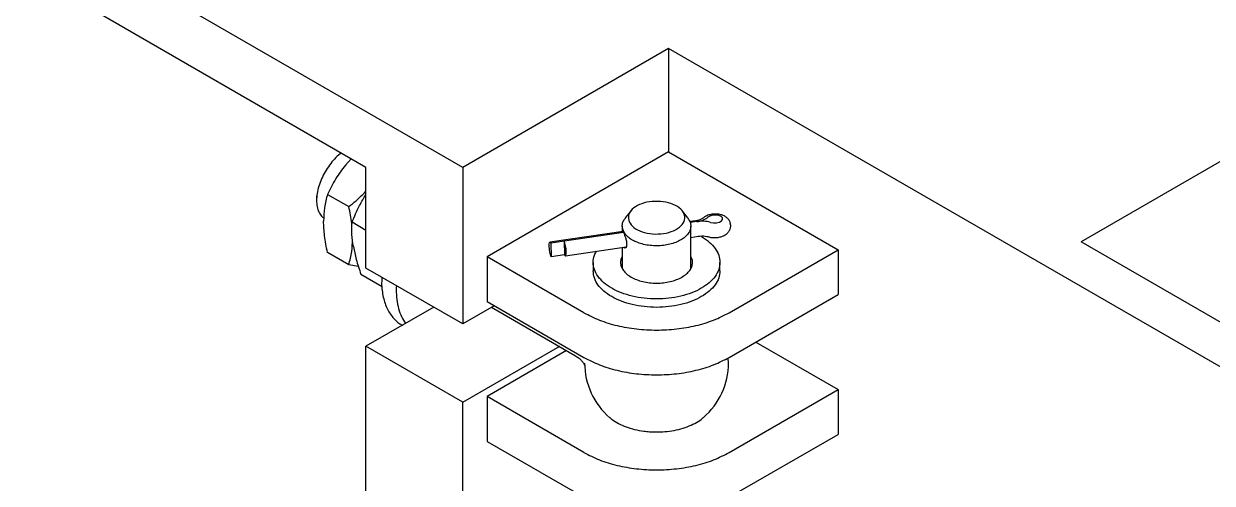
# Model space of a CAD drawing. Header units: millimetres. Extents: x 861 to 27901, y 673 to 17923.
# Drawn here: x 23068.8 to 23344, y 8057.9 to 8164.3 of the extents above; entities that cross this region are included whole.
import ezdxf

# ---------------------------------------------------------------- set-up
doc = ezdxf.new("R2010")
doc.units = ezdxf.units.MM
doc.header["$LTSCALE"] = 33.3

msp = doc.modelspace()

# ---------------------------------------------------------------- linework, layer by layer
at = {"color": 7, "linetype": 'Continuous', "lineweight": 25}
for p, q in [((24137.75, 8589.55), (23313.62, 8113.78)), ((23170.5, 8131.03), (22750.02, 8373.77)), ((23148.07, 8131.03), (22761.23, 8354.34)), ((23218.15, 8158.54), (23170.5, 8131.03)), ((23218.15, 8158.54), (23218.15, 8134.59)), ((23386.76, 8061.2), (23218.15, 8158.54)), ((23218.15, 8134.59), (23176.1, 8110.31)), ((23218.15, 8134.59), (23257.39, 8111.93)), ((23143.3, 8131.57), (23144.63, 8133.01)), ((23143.3, 8131.57), (23144.66, 8133)), ((23148.07, 8107.72), (23148.07, 8131.03)), ((23170.5, 8131.03), (23170.5, 8094.78)), ((23136.65, 8124.43), (23136.65, 8123.38)), ((23139.16, 8124.77), (23144.09, 8121.93)), ((23209.36, 8120.92), (23208.11, 8119.3)), ((23222.58, 8119.3), (23221.33, 8120.92)), ((23148.07, 8116.44), (23144.84, 8118.3)), ((23207.42, 8117.43), (23207.42, 8116.17)), ((23224.46, 8118.68), (23223.05, 8118.47)), ((23224.68, 8118.46), (23223.12, 8118.23)), ((23223.27, 8107.63), (23223.27, 8117.43)), ((23207.59, 8116.19), (23190.66, 8113.69)), ((23207.7, 8115.96), (23190.88, 8113.47)), ((23207.42, 8116.13), (23207.44, 8116.38)), ((23223.27, 8114.82), (23224.99, 8115.07)), ((23145.15, 8112.69), (23145.15, 8112.71)), ((23190.88, 8113.47), (23190.97, 8110.3)), ((23193.95, 8113.93), (23194.04, 8110.76)), ((23194.26, 8110.54), (23208.31, 8112.61)), ((23207.42, 8112.48), (23207.42, 8107.63)), ((23232.17, 8097.37), (23257.39, 8111.93)), ((23257.39, 8111.93), (23257.39, 8101.57)), ((23395.73, 8066.38), (23313.62, 8113.78)), ((23144.09, 8108.47), (23139.16, 8111.31)), ((23198.53, 8097.37), (23176.1, 8110.31)), ((23176.1, 8110.31), (23176.1, 8099.95)), ((23194.04, 8110.76), (23190.97, 8110.3)), ((23146.35, 8108.04), (23144.09, 8108.47)), ((23170.5, 8094.78), (23148.07, 8107.72)), ((23200.68, 8109.02), (23200.68, 8107.08)), ((23207.42, 8108.46), (23207.2, 8108.05)), ((23223.49, 8108.05), (23223.27, 8108.46)), ((23230.01, 8107.08), (23230.01, 8109.02)), ((23146.91, 8106.26), (23151.82, 8103.42)), ((23232.17, 8087.01), (23257.39, 8101.57)), ((23163.77, 8098.66), (23148.07, 8089.59)), ((23177.78, 8098.98), (23170.5, 8094.78)), ((23176.1, 8099.95), (23198.53, 8087.01)), ((23177.15, 8098.62), (23196.62, 8087.37)), ((23156.23, 8094.66), (23156.54, 8094.48)), ((23238.33, 8090.57), (23257.39, 8079.56)), ((23170.5, 8076.65), (23148.07, 8089.59)), ((23148.07, 7868.83), (23148.07, 8089.59)), ((23170.5, 8076.65), (23192.92, 8089.59)), ((23194.53, 8088.58), (23176.1, 8077.94)), ((23232, 8085.71), (23231.96, 8086.87)), ((23232.17, 8065), (23257.39, 8079.56)), ((23257.39, 8079.56), (23257.39, 8069.2)), ((23170.5, 7855.88), (23170.5, 8076.65)), ((23176.1, 8077.94), (23176.1, 8067.58)), ((23198.53, 8065), (23176.1, 8077.94)), ((23232.17, 8054.64), (23257.39, 8069.2)), ((23176.1, 8067.58), (23198.53, 8054.64))]:
    msp.add_line(p, q, dxfattribs=at)
at = {"color": 7, "linetype": 'Continuous', "lineweight": 25, "flags": 128}
for points in [[(23227.86, 8118.29), (23228.53, 8118.18), (23229.25, 8118.21), (23229.9, 8118.37), (23230.38, 8118.64), (23230.63, 8118.98), (23230.59, 8119.33), (23230.28, 8119.65), (23229.75, 8119.87), (23229.07, 8119.97), (23228.35, 8119.93), (23227.71, 8119.76), (23227.24, 8119.48)], [(23190.97, 8110.3), (23190.79, 8110.75), (23190.64, 8111.38), (23190.53, 8112.08), (23190.47, 8112.75), (23190.49, 8113.29), (23190.57, 8113.62), (23190.71, 8113.68), (23190.88, 8113.47)], [(23194.04, 8110.76), (23194.21, 8110.55), (23194.35, 8110.61), (23194.43, 8110.94), (23194.44, 8111.48), (23194.39, 8112.15), (23194.28, 8112.85), (23194.13, 8113.48), (23193.95, 8113.93)]]:
    msp.add_lwpolyline(points, dxfattribs=at)
at = {"color": 7, "linetype": 'Continuous', "lineweight": 25}
for centre, radius, start, end in [((23224.16, 8123.48), 5.05, 275.8822, 307.6036), ((23225.85, 8110.76), 7.79, 75.0521, 98.698), ((23215.35, 8085.71), 16.65, 180.0036, 229.4383), ((23215.35, 8085.71), 16.65, 310.6165, 360)]:
    msp.add_arc(centre, radius, start, end, dxfattribs=at)
for points, knots in [([(23142.36, 8134.33), (23142.26, 8134.26), (23141.72, 8133.9), (23140.78, 8132.97), (23139.61, 8131.59), (23138.59, 8130.02), (23137.74, 8128.35), (23137.12, 8126.64), (23136.73, 8124.95), (23136.6, 8123.35), (23136.73, 8121.9), (23137.12, 8120.66), (23137.65, 8119.76), (23138.13, 8119.41), (23138.31, 8119.28)], [0, 0, 0, 0, 0.020696, 0.1128, 0.204904, 0.297008, 0.389112, 0.481215, 0.573319, 0.665423, 0.757527, 0.849631, 0.941735, 1, 1, 1, 1]), ([(23143.3, 8131.57), (23142.53, 8130.53), (23140.91, 8128.35), (23139.76, 8126), (23139.16, 8124.77)], [0, 0, 0, 0, 0.476313, 1, 1, 1, 1]), ([(23144.09, 8121.93), (23145.23, 8122.83), (23146.65, 8123.96), (23147.84, 8125.28), (23148.07, 8125.54)], [0, 0, 0, 0, 0.806966, 1, 1, 1, 1]), ([(23139.16, 8124.77), (23138.9, 8123.77), (23138.39, 8121.85), (23138.3, 8119.62), (23138.26, 8118.56)], [0, 0, 0, 0, 0.523687, 1, 1, 1, 1]), ([(23144.84, 8118.3), (23145.39, 8119.62), (23146.31, 8121.84), (23147.56, 8123.93), (23148.07, 8124.78)], [0, 0, 0, 0, 0.591112, 1, 1, 1, 1]), ([(23144.83, 8117), (23144.82, 8117.35), (23144.73, 8118.93), (23144.37, 8120.61), (23144.09, 8121.93)], [0, 0, 0, 0, 0.2214539, 1, 1, 1, 1]), ([(23230.99, 8115.25), (23231.15, 8115.35), (23231.53, 8115.57), (23232.02, 8116.04), (23232.39, 8116.67), (23232.56, 8117.4), (23232.47, 8118.14), (23232.17, 8118.8), (23231.72, 8119.32), (23231.14, 8119.73), (23230.42, 8120.03), (23229.56, 8120.21), (23228.62, 8120.23), (23227.65, 8120.09), (23226.81, 8119.77), (23226.28, 8119.48), (23226.09, 8119.27), (23226.07, 8119.25)], [0, 0, 0, 0, 0.0531213, 0.1227632, 0.1888001, 0.2543041, 0.3256483, 0.3901114, 0.452093, 0.5165619, 0.5880458, 0.6678939, 0.7494117, 0.8320942, 0.9193737, 0.9951051, 1, 1, 1, 1]), ([(23139.16, 8111.31), (23138.9, 8112.62), (23138.39, 8115.12), (23138.3, 8117.45), (23138.26, 8118.56)], [0, 0, 0, 0, 0.523687, 1, 1, 1, 1]), ([(23145.15, 8112.71), (23145.01, 8113.66), (23144.74, 8115.64), (23144.8, 8117.39), (23144.84, 8118.3)], [0, 0, 0, 0, 0.478145, 1, 1, 1, 1]), ([(23207.66, 8116.3), (23207.56, 8116.6), (23207.36, 8117.18), (23207.46, 8118.09), (23207.72, 8118.8), (23208.05, 8119.18), (23208.14, 8119.29)], [0, 0, 0, 0, 0.292761, 0.585521, 0.878282, 1, 1, 1, 1]), ([(23222.57, 8119.3), (23222.74, 8119.06), (23223.1, 8118.54), (23223.31, 8117.68), (23223.25, 8116.78), (23222.87, 8115.9), (23222.21, 8115.08), (23221.28, 8114.36), (23220.13, 8113.75), (23218.79, 8113.28), (23217.32, 8112.97), (23215.78, 8112.83), (23214.21, 8112.87), (23212.69, 8113.09), (23211.28, 8113.47), (23210.02, 8114.01), (23208.96, 8114.67), (23208.14, 8115.44), (23207.82, 8116.01), (23207.66, 8116.3)], [0, 0, 0, 0, 0.051412, 0.110698, 0.169985, 0.229272, 0.288559, 0.347845, 0.407132, 0.466419, 0.525706, 0.584993, 0.644279, 0.703566, 0.762853, 0.82214, 0.881426, 0.940713, 1, 1, 1, 1]), ([(23226.07, 8119.26), (23226.04, 8119.23), (23225.97, 8119.17), (23225.66, 8119), (23225.14, 8118.8), (23224.68, 8118.72), (23224.46, 8118.68)], [0, 0, 0, 0, 0.159369, 0.426061, 0.708579, 1, 1, 1, 1]), ([(23225.72, 8115.01), (23226.36, 8114.59), (23227.64, 8113.76), (23228.98, 8112.28), (23229.83, 8110.68), (23230.11, 8109.02), (23229.83, 8107.36), (23228.98, 8105.76), (23227.62, 8104.28), (23225.78, 8102.99), (23223.55, 8101.93), (23221, 8101.14), (23218.23, 8100.66), (23215.35, 8100.5), (23212.47, 8100.66), (23209.7, 8101.14), (23207.14, 8101.93), (23204.91, 8102.99), (23203.07, 8104.28), (23201.71, 8105.76), (23200.86, 8107.36), (23200.6, 8109.02), (23200.78, 8110.46), (23201.27, 8111.29), (23201.45, 8111.6)], [0, 0, 0, 0, 0.04633, 0.09266, 0.138991, 0.185321, 0.231651, 0.277981, 0.324312, 0.370642, 0.416972, 0.463302, 0.509633, 0.555963, 0.602293, 0.648623, 0.694954, 0.741284, 0.787614, 0.833944, 0.880275, 0.926605, 0.972935, 1, 1, 1, 1]), ([(23207.46, 8116.37), (23207.48, 8116.37), (23207.5, 8116.39), (23207.57, 8116.24), (23207.63, 8116.1), (23207.66, 8116.04)], [0, 0, 0, 0, 0.376098, 0.692533, 1, 1, 1, 1]), ([(23207.66, 8116.04), (23207.7, 8115.95), (23207.77, 8115.79), (23207.94, 8115.38), (23208.16, 8114.76), (23208.34, 8114.09), (23208.42, 8113.59), (23208.44, 8113.24), (23208.42, 8112.93), (23208.34, 8112.59), (23208.16, 8112.33), (23207.94, 8112.33), (23207.8, 8112.44), (23207.76, 8112.52), (23207.75, 8112.53)], [0, 0, 0, 0, 0.0649836, 0.1318625, 0.2632625, 0.3946654, 0.4615386, 0.5265163, 0.5914941, 0.6583673, 0.7897702, 0.9211701, 0.9880491, 1, 1, 1, 1]), ([(23223.23, 8114.62), (23223.24, 8114.61), (23223.28, 8114.58), (23223.27, 8114.8), (23223.28, 8115.12), (23223.27, 8115.43), (23223.27, 8115.71), (23223.27, 8115.9), (23223.27, 8115.95)], [0, 0, 0, 0, 0.1269039, 0.4481355, 0.6116159, 0.7704625, 0.9293091, 1, 1, 1, 1]), ([(23224.99, 8115.07), (23225.12, 8115.09), (23225.52, 8115.14), (23226.2, 8115.15), (23226.9, 8115.08), (23227.26, 8114.98), (23227.41, 8114.95)], [0, 0, 0, 0, 0.160816, 0.47516, 0.789884, 1, 1, 1, 1]), ([(23227.41, 8114.96), (23227.44, 8114.94), (23227.74, 8114.83), (23228.4, 8114.76), (23229.35, 8114.76), (23230.24, 8114.93), (23230.75, 8115.15), (23230.99, 8115.25)], [0, 0, 0, 0, 0.024836, 0.274332, 0.525459, 0.782518, 1, 1, 1, 1]), ([(23144.09, 8108.47), (23144.35, 8109.47), (23144.83, 8111.28), (23144.92, 8113.38), (23144.96, 8114.32)], [0, 0, 0, 0, 0.552886, 1, 1, 1, 1]), ([(23145.15, 8112.69), (23145.35, 8111.7), (23145.77, 8109.64), (23146.52, 8107.42), (23146.91, 8106.26)], [0, 0, 0, 0, 0.478145, 1, 1, 1, 1]), ([(23207.42, 8110.41), (23207.33, 8110.26), (23207.07, 8109.81), (23206.98, 8109.02), (23207.13, 8108.07), (23207.61, 8107.17), (23208.38, 8106.33), (23209.42, 8105.6), (23210.69, 8105), (23212.14, 8104.55), (23213.71, 8104.27), (23215.35, 8104.18), (23216.98, 8104.27), (23218.55, 8104.55), (23220, 8105), (23221.27, 8105.6), (23222.31, 8106.33), (23223.09, 8107.17), (23223.57, 8108.07), (23223.71, 8109.02), (23223.62, 8109.81), (23223.36, 8110.26), (23223.27, 8110.41)], [0, 0, 0, 0, 0.026272, 0.0789083, 0.1315446, 0.1841809, 0.2368172, 0.2894535, 0.3420898, 0.3947262, 0.4473625, 0.4999988, 0.5526351, 0.6052714, 0.6579077, 0.710544, 0.7631803, 0.8158166, 0.8684529, 0.9210892, 0.9737255, 1, 1, 1, 1]), ([(23151.79, 8105.57), (23151.76, 8105.26), (23151.61, 8103.73), (23151.94, 8101.28), (23152.78, 8098.39), (23154.26, 8096.2), (23155.45, 8094.95), (23156.23, 8094.66), (23156.23, 8094.66)], [0, 0, 0, 0, 0.059895, 0.294897, 0.529899, 0.764901, 0.999903, 1, 1, 1, 1]), ([(23155.13, 8103.64), (23155.11, 8103.33), (23155.03, 8102.19), (23155.18, 8100.38), (23155.58, 8098.28), (23156.25, 8096.41), (23156.9, 8095.39), (23157.23, 8094.88)], [0, 0, 0, 0, 0.087705, 0.315778, 0.543852, 0.771926, 1, 1, 1, 1]), ([(23196.61, 8087.36), (23196.89, 8087.19), (23197.46, 8086.84), (23198.09, 8086.19), (23198.52, 8085.59), (23198.72, 8085.2), (23198.77, 8085.01), (23198.76, 8085.05), (23198.76, 8085.05)], [0, 0, 0, 0, 0.209487, 0.427057, 0.618997, 0.807648, 0.974591, 1, 1, 1, 1]), ([(23204.54, 8073.09), (23204.71, 8072.94), (23205.27, 8072.42), (23206.54, 8071.68), (23208.28, 8070.9), (23210.25, 8070.3), (23212.1, 8069.96), (23213.77, 8069.79), (23215.24, 8069.73), (23216.96, 8069.78), (23218.93, 8070), (23221, 8070.45), (23222.95, 8071.1), (23224.62, 8071.94), (23225.7, 8072.61), (23226.12, 8073.04), (23226.18, 8073.09)], [0, 0, 0, 0, 0.036911, 0.123342, 0.209772, 0.296202, 0.382632, 0.437181, 0.494707, 0.555606, 0.638954, 0.728468, 0.814898, 0.901328, 0.987758, 1, 1, 1, 1])]:
    msp.add_open_spline(points, degree=3, knots=knots, dxfattribs=at)
for points in [[(23209, 8118.44), (23208.88, 8118.93), (23208.64, 8119.92), (23209.57, 8121.36), (23211.31, 8122.48), (23213.68, 8123.14), (23216.3, 8123.22), (23218.78, 8122.72), (23220.73, 8121.7), (23221.86, 8120.34), (23222, 8118.83), (23221.13, 8117.4), (23219.38, 8116.27), (23217.01, 8115.61), (23214.39, 8115.53), (23211.93, 8116.04), (23209.92, 8117.04), (23209.3, 8117.97), (23209, 8118.44)], [(23230.01, 8107.08), (23229.96, 8106.52), (23229.85, 8105.41), (23228.98, 8103.81), (23227.62, 8102.34), (23225.78, 8101.05), (23223.55, 8099.99), (23221, 8099.2), (23218.23, 8098.72), (23215.35, 8098.55), (23212.47, 8098.72), (23209.7, 8099.2), (23207.14, 8099.99), (23204.91, 8101.05), (23203.07, 8102.34), (23201.71, 8103.81), (23200.84, 8105.41), (23200.73, 8106.52), (23200.68, 8107.08)], [(23198.53, 8097.37), (23199.69, 8096.77), (23202.02, 8095.57), (23206.19, 8094.31), (23210.67, 8093.52), (23215.35, 8093.26), (23220.02, 8093.52), (23224.5, 8094.31), (23228.68, 8095.57), (23231, 8096.77), (23232.17, 8097.37)], [(23198.53, 8087.01), (23199.69, 8086.41), (23202.02, 8085.21), (23206.19, 8083.95), (23210.67, 8083.16), (23215.35, 8082.9), (23220.02, 8083.16), (23224.5, 8083.95), (23228.68, 8085.21), (23231, 8086.41), (23232.17, 8087.01)], [(23198.53, 8065), (23199.69, 8064.4), (23202.02, 8063.2), (23206.19, 8061.94), (23210.67, 8061.15), (23215.35, 8060.89), (23220.02, 8061.15), (23224.5, 8061.94), (23228.68, 8063.2), (23231, 8064.4), (23232.17, 8065)]]:
    msp.add_open_spline(points, degree=3, dxfattribs=at)

doc.saveas('drawing.dxf')
